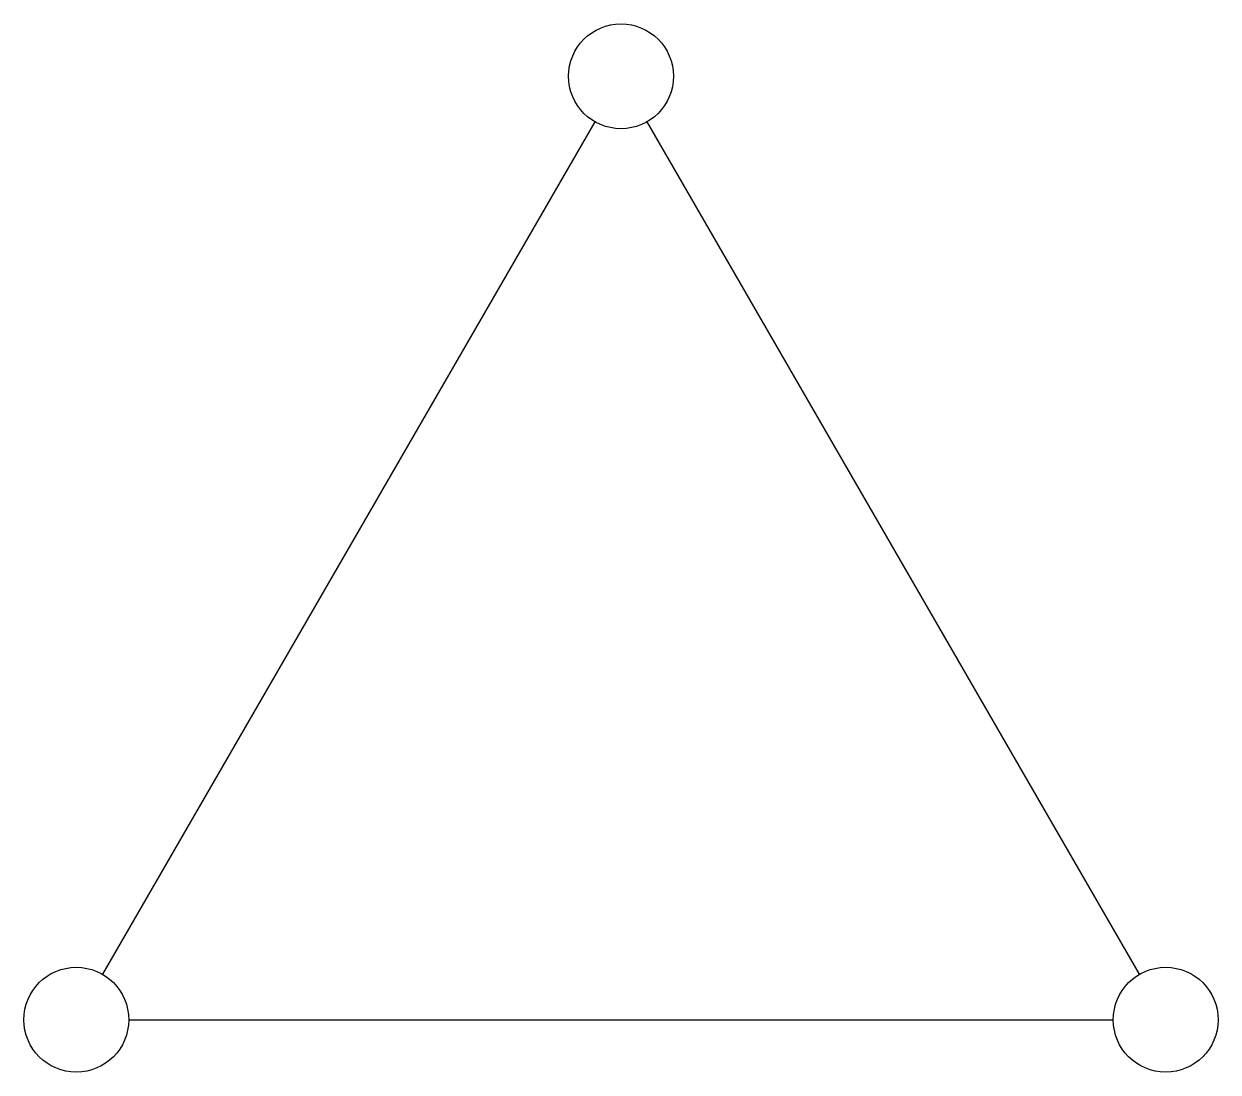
# Model space of a CAD drawing. Extents: x -5.7 to 5.7, y -3.5 to 6.5.
import ezdxf

# ---------------------------------------------------------------- set-up
doc = ezdxf.new("R2010")
doc.units = 0
doc.header["$MEASUREMENT"] = 0

msp = doc.modelspace()

# ---------------------------------------------------------------- linework, layer by layer
at = {"color": 0}
for points in [[(-0.25, 5.567), (-4.946, -2.567)], [(4.946, -2.567), (0.25, 5.567)], [(-4.696, -3), (4.696, -3)]]:
    msp.add_lwpolyline(points, dxfattribs=at)
for centre in [(0, 6), (-5.196, -3), (5.196, -3)]:
    msp.add_circle(centre, 0.5, dxfattribs=at)

doc.saveas('drawing.dxf')
